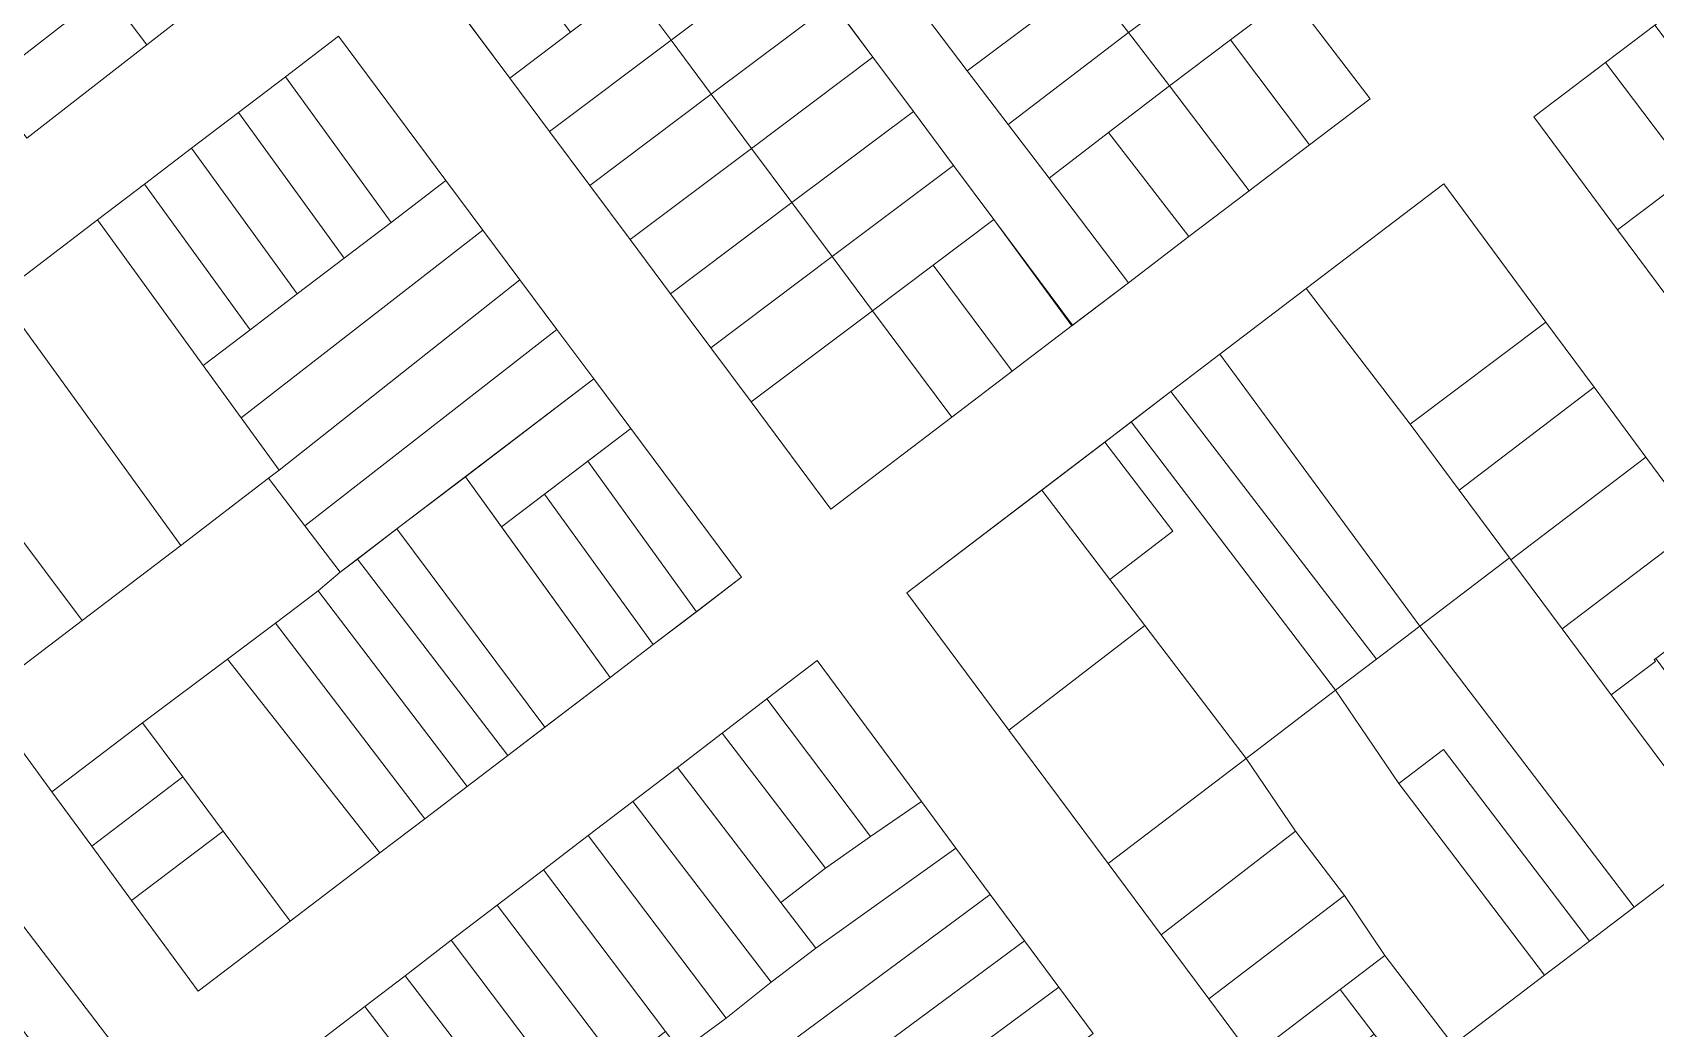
# Model space of a CAD drawing. Header units: metres. Extents: x 3873 to 16340, y -5213 to 3289.
# Drawn here: x 4438 to 4726.7, y 1169.7 to 1346.9 of the extents above; entities that cross this region are included whole.
import ezdxf

# ---------------------------------------------------------------- set-up
doc = ezdxf.new("R2010")
doc.units = ezdxf.units.M
doc.layers.add('CONTEXTO-MANZANAS', color=8, linetype='Continuous', lineweight=0, plot=False)
doc.layers.add('CONTEXTO-PARCELAS', color=9, linetype='Continuous', lineweight=0, plot=False)

msp = doc.modelspace()

# ---------------------------------------------------------------- linework, layer by layer
at = {"layer": 'CONTEXTO-MANZANAS'}
for points in [[(4436.6, 1419.01), (4443.78, 1409.38), (4450.94, 1399.76), (4458.07, 1390.23), (4465.32, 1380.51), (4472.47, 1370.88), (4479.66, 1361.26), (4458.35, 1344.7), (4437.03, 1328.1)], [(4580.03, 1262.1), (4565.85, 1281.16), (4558.66, 1290.79), (4551.5, 1300.41), (4544.32, 1310.04), (4537.16, 1319.66), (4529.96, 1329.28), (4522.91, 1338.76), (4508.12, 1358.63)], [(4705.03, 1331.88), (4717.81, 1341.53), (4726.58, 1348.16), (4736.95, 1356)], [(4661.78, 1353.66), (4675.91, 1335.1), (4665.16, 1326.91), (4654.41, 1318.73), (4643.69, 1310.57), (4632.94, 1302.38), (4623, 1294.82), (4612.25, 1286.64), (4601.53, 1278.48), (4580.03, 1262.1)], [(4492.44, 1346.2), (4511.56, 1320.54), (4518.13, 1311.72), (4524.7, 1302.9), (4531.27, 1294.08), (4537.85, 1285.26), (4544.42, 1276.44), (4564.13, 1249.98), (4556.28, 1243.99), (4548.43, 1238.01), (4540.77, 1232.17), (4530.1, 1224.04), (4522.57, 1218.29), (4515.35, 1212.79), (4507.78, 1207.04), (4499.82, 1200.98), (4483.88, 1188.82), (4467.5, 1176.35), (4455.66, 1192.51), (4448.57, 1202.17), (4441.47, 1211.85), (4429.07, 1228.79)], [(4432.07, 1300.23), (4449.6, 1313.57), (4457.95, 1319.93), (4466.3, 1326.29), (4474.66, 1332.65), (4483.01, 1339.02), (4492.44, 1346.2)], [(4728.84, 1299.74), (4719.91, 1311.79), (4705.03, 1331.88)], [(4654.88, 1164.68), (4647.22, 1175.01), (4638.75, 1186.38), (4629.32, 1199.07), (4611.66, 1222.82), (4593.53, 1247.23), (4617.41, 1265.41), (4632.32, 1276.76), (4640.5, 1283.01), (4649.22, 1289.66), (4664.57, 1301.35), (4689, 1319.95)], [(4689, 1319.95), (4707.19, 1295.38), (4715.75, 1283.79), (4724.97, 1271.35), (4734.1, 1259.04), (4742.56, 1247.6), (4762.08, 1221.17), (4754.14, 1215.13), (4746.19, 1209.07), (4738.24, 1203.02), (4722.87, 1191.32), (4714.92, 1185.26), (4706.96, 1179.2), (4690.68, 1166.81)], [(4363.41, 1247.95), (4372.07, 1254.45), (4380.69, 1260.95), (4397.16, 1239.35), (4405.25, 1228.76), (4413.19, 1218.32), (4420.94, 1208.13), (4428.72, 1197.95), (4436.47, 1187.79), (4453.47, 1165.51)], [(4481.25, 1161.51), (4497.13, 1173.66), (4504.28, 1179.13), (4512.5, 1185.42), (4520.69, 1191.67), (4528.91, 1197.95), (4536.85, 1204.04), (4544.78, 1210.1), (4552.72, 1216.18), (4560.66, 1222.26), (4568.63, 1228.35), (4577.57, 1235.2)], [(4577.57, 1235.2), (4596.13, 1210.11), (4602.25, 1201.82), (4608.35, 1193.57), (4614.44, 1185.35), (4620.53, 1177.1), (4626.66, 1168.85)]]:
    msp.add_lwpolyline(points, dxfattribs=at)
at = {"layer": 'CONTEXTO-PARCELAS'}
for points in [[(4632.94, 1302.38), (4622.88, 1294.73), (4609, 1313.6), (4601.85, 1323.23), (4594.69, 1332.85), (4587.5, 1342.48), (4580.31, 1352.08), (4573.16, 1361.7), (4566, 1371.32), (4575.13, 1378.41), (4582.5, 1368.73), (4589.75, 1359.16), (4597.03, 1349.6), (4604.28, 1340.07), (4611.57, 1330.51), (4618.82, 1320.95), (4632.94, 1302.38)], [(4632.94, 1302.38), (4622.88, 1294.73), (4609, 1313.6), (4601.85, 1323.23), (4594.69, 1332.85), (4587.5, 1342.48), (4580.31, 1352.08), (4573.16, 1361.7), (4566, 1371.32), (4575.13, 1378.41), (4582.5, 1368.73), (4589.75, 1359.16), (4597.03, 1349.6), (4604.28, 1340.07), (4611.57, 1330.51), (4618.82, 1320.95), (4632.94, 1302.38)], [(4544.47, 1355.07), (4555.22, 1363.2), (4566, 1371.32), (4573.16, 1361.7), (4551.6, 1345.51), (4544.47, 1355.07)], [(4544.47, 1355.07), (4555.22, 1363.2), (4566, 1371.32), (4573.16, 1361.7), (4551.6, 1345.51), (4544.47, 1355.07)], [(4544.47, 1355.07), (4555.22, 1363.2), (4566, 1371.32), (4573.16, 1361.7), (4551.6, 1345.51), (4544.47, 1355.07)], [(4625.78, 1356.2), (4647.47, 1372.48), (4654.75, 1362.91), (4632.94, 1346.85), (4625.78, 1356.2)], [(4625.78, 1356.2), (4647.47, 1372.48), (4654.75, 1362.91), (4632.94, 1346.85), (4625.78, 1356.2)], [(4458.35, 1344.7), (4451.1, 1354.26), (4472.47, 1370.88), (4479.66, 1361.26), (4458.35, 1344.7)], [(4458.35, 1344.7), (4451.1, 1354.26), (4472.47, 1370.88), (4479.66, 1361.26), (4458.35, 1344.7)], [(4508.1, 1358.66), (4518.91, 1366.76), (4533.69, 1346.91), (4522.91, 1338.76), (4508.1, 1358.66)], [(4508.1, 1358.66), (4518.91, 1366.76), (4533.69, 1346.91), (4522.91, 1338.76), (4508.1, 1358.66)], [(4508.1, 1358.66), (4518.91, 1366.76), (4533.69, 1346.91), (4522.91, 1338.76), (4508.1, 1358.66)], [(4597.03, 1349.6), (4618.5, 1365.73), (4625.78, 1356.2), (4604.28, 1340.07), (4597.03, 1349.6)], [(4597.03, 1349.6), (4618.5, 1365.73), (4625.78, 1356.2), (4604.28, 1340.07), (4597.03, 1349.6)], [(4597.03, 1349.6), (4618.5, 1365.73), (4625.78, 1356.2), (4604.28, 1340.07), (4597.03, 1349.6)], [(4422.69, 1347.35), (4443.88, 1363.82), (4451.1, 1354.26), (4429.85, 1337.73), (4422.69, 1347.35)], [(4422.69, 1347.35), (4443.88, 1363.82), (4451.1, 1354.26), (4429.85, 1337.73), (4422.69, 1347.35)], [(4640.22, 1337.41), (4632.94, 1346.85), (4654.75, 1362.91), (4661.78, 1353.66), (4651.1, 1345.6), (4640.22, 1337.41)], [(4640.22, 1337.41), (4632.94, 1346.85), (4654.75, 1362.91), (4661.78, 1353.66), (4651.1, 1345.6), (4640.22, 1337.41)], [(4558.75, 1335.88), (4551.6, 1345.51), (4573.16, 1361.7), (4580.35, 1352.1), (4558.75, 1335.88)], [(4558.75, 1335.88), (4551.6, 1345.51), (4573.16, 1361.7), (4580.35, 1352.1), (4558.75, 1335.88)], [(4558.75, 1335.88), (4551.6, 1345.51), (4573.16, 1361.7), (4580.35, 1352.1), (4558.75, 1335.88)], [(4437.03, 1328.1), (4429.85, 1337.73), (4451.1, 1354.26), (4458.35, 1344.7), (4437.03, 1328.1)], [(4437.03, 1328.1), (4429.85, 1337.73), (4451.1, 1354.26), (4458.35, 1344.7), (4437.03, 1328.1)], [(4529.97, 1329.29), (4522.91, 1338.76), (4533.69, 1346.91), (4544.47, 1355.07), (4551.6, 1345.51), (4529.97, 1329.29)], [(4529.97, 1329.29), (4522.91, 1338.76), (4533.69, 1346.91), (4544.47, 1355.07), (4551.6, 1345.51), (4529.97, 1329.29)], [(4529.97, 1329.29), (4522.91, 1338.76), (4533.69, 1346.91), (4544.47, 1355.07), (4551.6, 1345.51), (4529.97, 1329.29)], [(4604.28, 1340.07), (4625.78, 1356.2), (4632.94, 1346.85), (4611.57, 1330.51), (4604.28, 1340.07)], [(4604.28, 1340.07), (4625.78, 1356.2), (4632.94, 1346.85), (4611.57, 1330.51), (4604.28, 1340.07)], [(4558.75, 1335.88), (4580.35, 1352.1), (4587.5, 1342.48), (4565.91, 1326.26), (4558.75, 1335.88)], [(4558.75, 1335.88), (4580.35, 1352.1), (4587.5, 1342.48), (4565.91, 1326.26), (4558.75, 1335.88)], [(4558.75, 1335.88), (4580.35, 1352.1), (4587.5, 1342.48), (4565.91, 1326.26), (4558.75, 1335.88)], [(4665.16, 1326.91), (4651.1, 1345.6), (4661.78, 1353.66), (4675.91, 1335.1), (4665.16, 1326.91)], [(4665.16, 1326.91), (4651.1, 1345.6), (4661.78, 1353.66), (4675.91, 1335.1), (4665.16, 1326.91)], [(4717.81, 1341.53), (4726.58, 1348.16), (4741.65, 1328.22), (4732.88, 1321.59), (4717.81, 1341.53)], [(4717.81, 1341.53), (4726.58, 1348.16), (4741.65, 1328.22), (4732.88, 1321.59), (4717.81, 1341.53)], [(4483.01, 1339.02), (4492.44, 1346.2), (4511.56, 1320.54), (4501.79, 1313.1), (4483.01, 1339.02)], [(4483.01, 1339.02), (4492.44, 1346.2), (4511.56, 1320.54), (4501.79, 1313.1), (4483.01, 1339.02)], [(4483.01, 1339.02), (4492.44, 1346.2), (4511.56, 1320.54), (4501.79, 1313.1), (4483.01, 1339.02)], [(4537.16, 1319.66), (4529.97, 1329.29), (4551.6, 1345.51), (4558.75, 1335.88), (4537.16, 1319.66)], [(4537.16, 1319.66), (4529.97, 1329.29), (4551.6, 1345.51), (4558.75, 1335.88), (4537.16, 1319.66)], [(4537.16, 1319.66), (4529.97, 1329.29), (4551.6, 1345.51), (4558.75, 1335.88), (4537.16, 1319.66)], [(4618.82, 1320.95), (4611.57, 1330.51), (4632.94, 1346.85), (4640.22, 1337.41), (4629.38, 1329.07), (4618.82, 1320.95)], [(4618.82, 1320.95), (4611.57, 1330.51), (4632.94, 1346.85), (4640.22, 1337.41), (4629.38, 1329.07), (4618.82, 1320.95)], [(4618.82, 1320.95), (4611.57, 1330.51), (4632.94, 1346.85), (4640.22, 1337.41), (4629.38, 1329.07), (4618.82, 1320.95)], [(4654.41, 1318.73), (4640.22, 1337.41), (4651.1, 1345.6), (4665.16, 1326.91), (4654.41, 1318.73)], [(4654.41, 1318.73), (4640.22, 1337.41), (4651.1, 1345.6), (4665.16, 1326.91), (4654.41, 1318.73)], [(4654.41, 1318.73), (4640.22, 1337.41), (4651.1, 1345.6), (4665.16, 1326.91), (4654.41, 1318.73)], [(4565.91, 1326.26), (4587.5, 1342.48), (4594.69, 1332.85), (4573.1, 1316.63), (4565.91, 1326.26)], [(4565.91, 1326.26), (4587.5, 1342.48), (4594.69, 1332.85), (4573.1, 1316.63), (4565.91, 1326.26)], [(4565.91, 1326.26), (4587.5, 1342.48), (4594.69, 1332.85), (4573.1, 1316.63), (4565.91, 1326.26)], [(4719.91, 1311.79), (4705.03, 1331.88), (4717.81, 1341.53), (4732.88, 1321.59), (4719.91, 1311.79)], [(4719.91, 1311.79), (4705.03, 1331.88), (4717.81, 1341.53), (4732.88, 1321.59), (4719.91, 1311.79)], [(4493.43, 1306.74), (4474.66, 1332.65), (4483.01, 1339.02), (4501.79, 1313.1), (4493.43, 1306.74)], [(4493.43, 1306.74), (4474.66, 1332.65), (4483.01, 1339.02), (4501.79, 1313.1), (4493.43, 1306.74)], [(4493.43, 1306.74), (4474.66, 1332.65), (4483.01, 1339.02), (4501.79, 1313.1), (4493.43, 1306.74)], [(4629.38, 1329.07), (4640.22, 1337.41), (4654.41, 1318.73), (4643.69, 1310.57), (4629.38, 1329.07)], [(4629.38, 1329.07), (4640.22, 1337.41), (4654.41, 1318.73), (4643.69, 1310.57), (4629.38, 1329.07)], [(4629.38, 1329.07), (4640.22, 1337.41), (4654.41, 1318.73), (4643.69, 1310.57), (4629.38, 1329.07)], [(4537.16, 1319.66), (4558.75, 1335.88), (4565.91, 1326.26), (4544.32, 1310.04), (4537.16, 1319.66)], [(4537.16, 1319.66), (4558.75, 1335.88), (4565.91, 1326.26), (4544.32, 1310.04), (4537.16, 1319.66)], [(4537.16, 1319.66), (4558.75, 1335.88), (4565.91, 1326.26), (4544.32, 1310.04), (4537.16, 1319.66)], [(4485.08, 1300.38), (4466.3, 1326.29), (4474.66, 1332.65), (4493.43, 1306.74), (4485.08, 1300.38)], [(4485.08, 1300.38), (4466.3, 1326.29), (4474.66, 1332.65), (4493.43, 1306.74), (4485.08, 1300.38)], [(4485.08, 1300.38), (4466.3, 1326.29), (4474.66, 1332.65), (4493.43, 1306.74), (4485.08, 1300.38)], [(4573.1, 1316.63), (4594.69, 1332.85), (4601.85, 1323.23), (4580.25, 1307.01), (4573.1, 1316.63)], [(4573.1, 1316.63), (4594.69, 1332.85), (4601.85, 1323.23), (4580.25, 1307.01), (4573.1, 1316.63)], [(4573.1, 1316.63), (4594.69, 1332.85), (4601.85, 1323.23), (4580.25, 1307.01), (4573.1, 1316.63)], [(4618.82, 1320.95), (4629.38, 1329.07), (4643.69, 1310.57), (4632.94, 1302.38), (4618.82, 1320.95)], [(4618.82, 1320.95), (4629.38, 1329.07), (4643.69, 1310.57), (4632.94, 1302.38), (4618.82, 1320.95)], [(4618.82, 1320.95), (4629.38, 1329.07), (4643.69, 1310.57), (4632.94, 1302.38), (4618.82, 1320.95)], [(4728.84, 1299.74), (4719.91, 1311.79), (4732.88, 1321.59), (4741.65, 1328.22), (4742.86, 1326.62), (4750.69, 1316.25), (4749.49, 1315.35), (4728.84, 1299.74)], [(4728.84, 1299.74), (4719.91, 1311.79), (4732.88, 1321.59), (4741.65, 1328.22), (4742.86, 1326.62), (4750.69, 1316.25), (4749.49, 1315.35), (4728.84, 1299.74)], [(4476.72, 1294.02), (4457.95, 1319.93), (4466.3, 1326.29), (4485.08, 1300.38), (4476.72, 1294.02)], [(4476.72, 1294.02), (4457.95, 1319.93), (4466.3, 1326.29), (4485.08, 1300.38), (4476.72, 1294.02)], [(4476.72, 1294.02), (4457.95, 1319.93), (4466.3, 1326.29), (4485.08, 1300.38), (4476.72, 1294.02)], [(4544.32, 1310.04), (4565.91, 1326.26), (4573.1, 1316.63), (4551.5, 1300.41), (4544.32, 1310.04)], [(4544.32, 1310.04), (4565.91, 1326.26), (4573.1, 1316.63), (4551.5, 1300.41), (4544.32, 1310.04)], [(4544.32, 1310.04), (4565.91, 1326.26), (4573.1, 1316.63), (4551.5, 1300.41), (4544.32, 1310.04)], [(4580.25, 1307.01), (4601.85, 1323.23), (4609, 1313.6), (4598.22, 1305.51), (4587.44, 1297.38), (4580.25, 1307.01)], [(4580.25, 1307.01), (4601.85, 1323.23), (4609, 1313.6), (4598.22, 1305.51), (4587.44, 1297.38), (4580.25, 1307.01)], [(4580.25, 1307.01), (4601.85, 1323.23), (4609, 1313.6), (4598.22, 1305.51), (4587.44, 1297.38), (4580.25, 1307.01)], [(4468.37, 1287.66), (4449.6, 1313.57), (4457.95, 1319.93), (4476.72, 1294.02), (4468.37, 1287.66)], [(4468.37, 1287.66), (4449.6, 1313.57), (4457.95, 1319.93), (4476.72, 1294.02), (4468.37, 1287.66)], [(4468.37, 1287.66), (4449.6, 1313.57), (4457.95, 1319.93), (4476.72, 1294.02), (4468.37, 1287.66)], [(4468.37, 1287.66), (4476.72, 1294.02), (4485.08, 1300.38), (4493.43, 1306.74), (4501.79, 1313.1), (4511.56, 1320.54), (4518.13, 1311.72), (4475.12, 1278.33), (4468.37, 1287.66)], [(4468.37, 1287.66), (4476.72, 1294.02), (4485.08, 1300.38), (4493.43, 1306.74), (4501.79, 1313.1), (4511.56, 1320.54), (4518.13, 1311.72), (4475.12, 1278.33), (4468.37, 1287.66)], [(4468.37, 1287.66), (4476.72, 1294.02), (4485.08, 1300.38), (4493.43, 1306.74), (4501.79, 1313.1), (4511.56, 1320.54), (4518.13, 1311.72), (4475.12, 1278.33), (4468.37, 1287.66)], [(4689, 1319.95), (4707.19, 1295.38), (4683.03, 1277.2), (4664.57, 1301.35), (4689, 1319.95)], [(4689, 1319.95), (4707.19, 1295.38), (4683.03, 1277.2), (4664.57, 1301.35), (4689, 1319.95)], [(4558.66, 1290.79), (4551.5, 1300.41), (4573.1, 1316.63), (4580.25, 1307.01), (4558.66, 1290.79)], [(4558.66, 1290.79), (4551.5, 1300.41), (4573.1, 1316.63), (4580.25, 1307.01), (4558.66, 1290.79)], [(4558.66, 1290.79), (4551.5, 1300.41), (4573.1, 1316.63), (4580.25, 1307.01), (4558.66, 1290.79)], [(4464.38, 1255.66), (4432.07, 1300.23), (4449.6, 1313.57), (4468.37, 1287.66), (4475.12, 1278.33), (4481.88, 1269.01), (4480, 1267.6), (4464.38, 1255.66)], [(4464.38, 1255.66), (4432.07, 1300.23), (4449.6, 1313.57), (4468.37, 1287.66), (4475.12, 1278.33), (4481.88, 1269.01), (4480, 1267.6), (4464.38, 1255.66)], [(4464.38, 1255.66), (4432.07, 1300.23), (4449.6, 1313.57), (4468.37, 1287.66), (4475.12, 1278.33), (4481.88, 1269.01), (4480, 1267.6), (4464.38, 1255.66)], [(4598.22, 1305.51), (4609, 1313.6), (4623, 1294.82), (4612.25, 1286.63), (4598.22, 1305.51)], [(4598.22, 1305.51), (4609, 1313.6), (4623, 1294.82), (4612.25, 1286.63), (4598.22, 1305.51)], [(4598.22, 1305.51), (4609, 1313.6), (4623, 1294.82), (4612.25, 1286.63), (4598.22, 1305.51)], [(4475.12, 1278.33), (4518.13, 1311.72), (4524.7, 1302.9), (4481.88, 1269.01), (4475.12, 1278.33)], [(4475.12, 1278.33), (4518.13, 1311.72), (4524.7, 1302.9), (4481.88, 1269.01), (4475.12, 1278.33)], [(4475.12, 1278.33), (4518.13, 1311.72), (4524.7, 1302.9), (4481.88, 1269.01), (4475.12, 1278.33)], [(4558.66, 1290.79), (4580.25, 1307.01), (4587.44, 1297.38), (4565.85, 1281.16), (4558.66, 1290.79)], [(4558.66, 1290.79), (4580.25, 1307.01), (4587.44, 1297.38), (4565.85, 1281.16), (4558.66, 1290.79)], [(4558.66, 1290.79), (4580.25, 1307.01), (4587.44, 1297.38), (4565.85, 1281.16), (4558.66, 1290.79)], [(4587.44, 1297.38), (4598.22, 1305.51), (4612.25, 1286.63), (4601.53, 1278.48), (4587.44, 1297.38)], [(4587.44, 1297.38), (4598.22, 1305.51), (4612.25, 1286.63), (4601.53, 1278.48), (4587.44, 1297.38)], [(4587.44, 1297.38), (4598.22, 1305.51), (4612.25, 1286.63), (4601.53, 1278.48), (4587.44, 1297.38)], [(4481.88, 1269.01), (4524.7, 1302.9), (4531.27, 1294.08), (4486.46, 1259.13), (4480, 1267.6), (4481.88, 1269.01)], [(4481.88, 1269.01), (4524.7, 1302.9), (4531.27, 1294.08), (4486.46, 1259.13), (4480, 1267.6), (4481.88, 1269.01)], [(4481.88, 1269.01), (4524.7, 1302.9), (4531.27, 1294.08), (4486.46, 1259.13), (4480, 1267.6), (4481.88, 1269.01)], [(4446.85, 1242.32), (4413.82, 1286.32), (4432.07, 1300.23), (4464.38, 1255.66), (4446.85, 1242.32)], [(4446.85, 1242.32), (4413.82, 1286.32), (4432.07, 1300.23), (4464.38, 1255.66), (4446.85, 1242.32)], [(4446.85, 1242.32), (4413.82, 1286.32), (4432.07, 1300.23), (4464.38, 1255.66), (4446.85, 1242.32)], [(4649.22, 1289.66), (4664.57, 1301.35), (4683.03, 1277.2), (4691.75, 1265.48), (4700.69, 1253.45), (4684.78, 1241.32), (4649.22, 1289.66)], [(4649.22, 1289.66), (4664.57, 1301.35), (4683.03, 1277.2), (4691.75, 1265.48), (4700.69, 1253.45), (4684.78, 1241.32), (4649.22, 1289.66)], [(4565.85, 1281.16), (4587.44, 1297.38), (4601.53, 1278.48), (4580.03, 1262.1), (4565.85, 1281.16)], [(4565.85, 1281.16), (4587.44, 1297.38), (4601.53, 1278.48), (4580.03, 1262.1), (4565.85, 1281.16)], [(4565.85, 1281.16), (4587.44, 1297.38), (4601.53, 1278.48), (4580.03, 1262.1), (4565.85, 1281.16)], [(4531.27, 1294.08), (4537.85, 1285.26), (4503.38, 1259.01), (4492.74, 1250.88), (4486.46, 1259.13), (4531.27, 1294.08)], [(4531.27, 1294.08), (4537.85, 1285.26), (4503.38, 1259.01), (4492.74, 1250.88), (4486.46, 1259.13), (4531.27, 1294.08)], [(4531.27, 1294.08), (4537.85, 1285.26), (4503.38, 1259.01), (4492.74, 1250.88), (4486.46, 1259.13), (4531.27, 1294.08)], [(4707.19, 1295.38), (4715.75, 1283.79), (4691.75, 1265.48), (4683.03, 1277.2), (4707.19, 1295.38)], [(4707.19, 1295.38), (4715.75, 1283.79), (4691.75, 1265.48), (4683.03, 1277.2), (4707.19, 1295.38)], [(4677.07, 1235.44), (4640.5, 1283.01), (4649.22, 1289.66), (4684.78, 1241.32), (4677.07, 1235.44)], [(4677.07, 1235.44), (4640.5, 1283.01), (4649.22, 1289.66), (4684.78, 1241.32), (4677.07, 1235.44)], [(4429.07, 1228.79), (4409.78, 1255.07), (4410.07, 1255.63), (4397.07, 1273.57), (4413.82, 1286.32), (4446.85, 1242.32), (4429.07, 1228.79)], [(4429.07, 1228.79), (4409.78, 1255.07), (4410.07, 1255.63), (4397.07, 1273.57), (4413.82, 1286.32), (4446.85, 1242.32), (4429.07, 1228.79)], [(4429.07, 1228.79), (4409.78, 1255.07), (4410.07, 1255.63), (4397.07, 1273.57), (4413.82, 1286.32), (4446.85, 1242.32), (4429.07, 1228.79)], [(4544.42, 1276.44), (4521.45, 1258.95), (4515.02, 1267.87), (4537.85, 1285.26), (4544.42, 1276.44)], [(4544.42, 1276.44), (4521.45, 1258.95), (4515.02, 1267.87), (4537.85, 1285.26), (4544.42, 1276.44)], [(4544.42, 1276.44), (4521.45, 1258.95), (4515.02, 1267.87), (4537.85, 1285.26), (4544.42, 1276.44)], [(4669.77, 1229.88), (4633.42, 1277.61), (4640.5, 1283.01), (4677.07, 1235.44), (4669.77, 1229.88)], [(4669.77, 1229.88), (4633.42, 1277.61), (4640.5, 1283.01), (4677.07, 1235.44), (4669.77, 1229.88)], [(4691.75, 1265.48), (4715.75, 1283.79), (4724.97, 1271.35), (4700.97, 1253.07), (4700.69, 1253.45), (4691.75, 1265.48)], [(4691.75, 1265.48), (4715.75, 1283.79), (4724.97, 1271.35), (4700.97, 1253.07), (4700.69, 1253.45), (4691.75, 1265.48)], [(4556.1, 1243.85), (4536.78, 1270.62), (4544.42, 1276.44), (4564.13, 1249.98), (4556.1, 1243.85)], [(4556.1, 1243.85), (4536.78, 1270.62), (4544.42, 1276.44), (4564.13, 1249.98), (4556.1, 1243.85)], [(4556.1, 1243.85), (4536.78, 1270.62), (4544.42, 1276.44), (4564.13, 1249.98), (4556.1, 1243.85)], [(4640.81, 1258.17), (4628.72, 1274.04), (4633.42, 1277.61), (4669.77, 1229.88), (4653.86, 1217.76), (4635.87, 1241.39), (4629.6, 1249.62), (4640.81, 1258.17)], [(4640.81, 1258.17), (4628.72, 1274.04), (4633.42, 1277.61), (4669.77, 1229.88), (4653.86, 1217.76), (4635.87, 1241.39), (4629.6, 1249.62), (4640.81, 1258.17)], [(4617.51, 1265.49), (4628.72, 1274.04), (4640.81, 1258.17), (4629.6, 1249.62), (4617.51, 1265.49)], [(4617.51, 1265.49), (4628.72, 1274.04), (4640.81, 1258.17), (4629.6, 1249.62), (4617.51, 1265.49)], [(4548.43, 1238.01), (4529.11, 1264.79), (4536.78, 1270.62), (4556.1, 1243.85), (4548.43, 1238.01)], [(4548.43, 1238.01), (4529.11, 1264.79), (4536.78, 1270.62), (4556.1, 1243.85), (4548.43, 1238.01)], [(4548.43, 1238.01), (4529.11, 1264.79), (4536.78, 1270.62), (4556.1, 1243.85), (4548.43, 1238.01)], [(4724.97, 1271.35), (4734.1, 1259.04), (4710.1, 1240.82), (4700.97, 1253.07), (4724.97, 1271.35)], [(4724.97, 1271.35), (4734.1, 1259.04), (4710.1, 1240.82), (4700.97, 1253.07), (4724.97, 1271.35)], [(4480, 1267.6), (4486.46, 1259.13), (4492.74, 1250.88), (4488.85, 1247.6), (4481.25, 1241.85), (4472.69, 1235.41), (4457.57, 1224.1), (4441.47, 1211.85), (4429.07, 1228.79), (4446.85, 1242.32), (4464.38, 1255.66), (4480, 1267.6)], [(4480, 1267.6), (4486.46, 1259.13), (4492.74, 1250.88), (4488.85, 1247.6), (4481.25, 1241.85), (4472.69, 1235.41), (4457.57, 1224.1), (4441.47, 1211.85), (4429.07, 1228.79), (4446.85, 1242.32), (4464.38, 1255.66), (4480, 1267.6)], [(4480, 1267.6), (4486.46, 1259.13), (4492.74, 1250.88), (4488.85, 1247.6), (4481.25, 1241.85), (4472.69, 1235.41), (4457.57, 1224.1), (4441.47, 1211.85), (4429.07, 1228.79), (4446.85, 1242.32), (4464.38, 1255.66), (4480, 1267.6)], [(4529.13, 1223.3), (4502.84, 1258.6), (4503.38, 1259.01), (4515.02, 1267.87), (4540.77, 1232.17), (4529.13, 1223.3)], [(4529.13, 1223.3), (4502.84, 1258.6), (4503.38, 1259.01), (4515.02, 1267.87), (4540.77, 1232.17), (4529.13, 1223.3)], [(4529.13, 1223.3), (4502.84, 1258.6), (4503.38, 1259.01), (4515.02, 1267.87), (4540.77, 1232.17), (4529.13, 1223.3)], [(4540.77, 1232.17), (4521.45, 1258.95), (4529.11, 1264.79), (4548.43, 1238.01), (4540.77, 1232.17)], [(4540.77, 1232.17), (4521.45, 1258.95), (4529.11, 1264.79), (4548.43, 1238.01), (4540.77, 1232.17)], [(4540.77, 1232.17), (4521.45, 1258.95), (4529.11, 1264.79), (4548.43, 1238.01), (4540.77, 1232.17)], [(4611.66, 1222.82), (4593.53, 1247.23), (4617.51, 1265.49), (4629.6, 1249.62), (4635.87, 1241.39), (4611.66, 1222.82)], [(4611.66, 1222.82), (4593.53, 1247.23), (4617.51, 1265.49), (4629.6, 1249.62), (4635.87, 1241.39), (4611.66, 1222.82)], [(4495.81, 1253.23), (4502.84, 1258.6), (4529.13, 1223.3), (4522.57, 1218.29), (4495.81, 1253.23)], [(4495.81, 1253.23), (4502.84, 1258.6), (4529.13, 1223.3), (4522.57, 1218.29), (4495.81, 1253.23)], [(4495.81, 1253.23), (4502.84, 1258.6), (4529.13, 1223.3), (4522.57, 1218.29), (4495.81, 1253.23)], [(4718.81, 1229.1), (4710.1, 1240.82), (4734.1, 1259.04), (4742.56, 1247.6), (4734.67, 1241.61), (4726.71, 1235.56), (4726.44, 1235.35), (4726.69, 1235.01), (4718.81, 1229.1)], [(4718.81, 1229.1), (4710.1, 1240.82), (4734.1, 1259.04), (4742.56, 1247.6), (4734.67, 1241.61), (4726.71, 1235.56), (4726.44, 1235.35), (4726.69, 1235.01), (4718.81, 1229.1)], [(4515.35, 1212.79), (4488.85, 1247.6), (4492.73, 1250.87), (4495.81, 1253.23), (4522.57, 1218.29), (4515.35, 1212.79)], [(4515.35, 1212.79), (4488.85, 1247.6), (4492.73, 1250.87), (4495.81, 1253.23), (4522.57, 1218.29), (4515.35, 1212.79)], [(4515.35, 1212.79), (4488.85, 1247.6), (4492.73, 1250.87), (4495.81, 1253.23), (4522.57, 1218.29), (4515.35, 1212.79)], [(4722.87, 1191.32), (4684.78, 1241.32), (4700.69, 1253.45), (4700.97, 1253.07), (4710.1, 1240.82), (4718.81, 1229.1), (4738.24, 1203.02), (4722.87, 1191.32)], [(4722.87, 1191.32), (4684.78, 1241.32), (4700.69, 1253.45), (4700.97, 1253.07), (4710.1, 1240.82), (4718.81, 1229.1), (4738.24, 1203.02), (4722.87, 1191.32)], [(4507.78, 1207.04), (4481.25, 1241.85), (4488.85, 1247.6), (4515.35, 1212.79), (4507.78, 1207.04)], [(4507.78, 1207.04), (4481.25, 1241.85), (4488.85, 1247.6), (4515.35, 1212.79), (4507.78, 1207.04)], [(4507.78, 1207.04), (4481.25, 1241.85), (4488.85, 1247.6), (4515.35, 1212.79), (4507.78, 1207.04)], [(4472.69, 1235.41), (4481.25, 1241.85), (4507.78, 1207.04), (4499.82, 1200.98), (4472.69, 1235.41)], [(4472.69, 1235.41), (4481.25, 1241.85), (4507.78, 1207.04), (4499.82, 1200.98), (4472.69, 1235.41)], [(4472.69, 1235.41), (4481.25, 1241.85), (4507.78, 1207.04), (4499.82, 1200.98), (4472.69, 1235.41)], [(4629.32, 1199.07), (4611.66, 1222.82), (4635.87, 1241.39), (4653.86, 1217.76), (4629.32, 1199.07)], [(4629.32, 1199.07), (4611.66, 1222.82), (4635.87, 1241.39), (4653.86, 1217.76), (4629.32, 1199.07)], [(4684.78, 1241.32), (4722.87, 1191.32), (4714.92, 1185.26), (4688.95, 1219.35), (4681, 1213.29), (4669.77, 1229.88), (4677.07, 1235.44), (4684.78, 1241.32)], [(4684.78, 1241.32), (4722.87, 1191.32), (4714.92, 1185.26), (4688.95, 1219.35), (4681, 1213.29), (4669.77, 1229.88), (4677.07, 1235.44), (4684.78, 1241.32)], [(4738.24, 1203.02), (4718.81, 1229.1), (4726.69, 1235.01), (4726.44, 1235.35), (4726.71, 1235.56), (4746.19, 1209.07), (4738.24, 1203.02)], [(4738.24, 1203.02), (4718.81, 1229.1), (4726.69, 1235.01), (4726.44, 1235.35), (4726.71, 1235.56), (4746.19, 1209.07), (4738.24, 1203.02)], [(4483.88, 1188.82), (4471.91, 1204.85), (4464.75, 1214.48), (4457.57, 1224.1), (4472.69, 1235.41), (4499.82, 1200.98), (4483.88, 1188.82)], [(4483.88, 1188.82), (4471.91, 1204.85), (4464.75, 1214.48), (4457.57, 1224.1), (4472.69, 1235.41), (4499.82, 1200.98), (4483.88, 1188.82)], [(4483.88, 1188.82), (4471.91, 1204.85), (4464.75, 1214.48), (4457.57, 1224.1), (4472.69, 1235.41), (4499.82, 1200.98), (4483.88, 1188.82)], [(4568.63, 1228.35), (4577.57, 1235.2), (4596.13, 1210.11), (4587.09, 1203.88), (4568.63, 1228.35)], [(4568.63, 1228.35), (4577.57, 1235.2), (4596.13, 1210.11), (4587.09, 1203.88), (4568.63, 1228.35)], [(4690.68, 1166.81), (4678.56, 1182.72), (4671.35, 1193.38), (4662.63, 1204.82), (4653.86, 1217.76), (4669.77, 1229.88), (4681, 1213.29), (4706.96, 1179.2), (4690.68, 1166.81)], [(4690.68, 1166.81), (4678.56, 1182.72), (4671.35, 1193.38), (4662.63, 1204.82), (4653.86, 1217.76), (4669.77, 1229.88), (4681, 1213.29), (4706.96, 1179.2), (4690.68, 1166.81)], [(4579.05, 1198.24), (4560.66, 1222.26), (4568.63, 1228.35), (4587.09, 1203.88), (4579.05, 1198.24)], [(4579.05, 1198.24), (4560.66, 1222.26), (4568.63, 1228.35), (4587.09, 1203.88), (4579.05, 1198.24)], [(4448.57, 1202.17), (4441.47, 1211.85), (4457.57, 1224.1), (4464.75, 1214.48), (4448.57, 1202.17)], [(4448.57, 1202.17), (4441.47, 1211.85), (4457.57, 1224.1), (4464.75, 1214.48), (4448.57, 1202.17)], [(4448.57, 1202.17), (4441.47, 1211.85), (4457.57, 1224.1), (4464.75, 1214.48), (4448.57, 1202.17)], [(4552.72, 1216.18), (4560.66, 1222.26), (4579.05, 1198.24), (4571.11, 1192.16), (4552.72, 1216.18)], [(4552.72, 1216.18), (4560.66, 1222.26), (4579.05, 1198.24), (4571.11, 1192.16), (4552.72, 1216.18)], [(4688.95, 1219.35), (4714.92, 1185.26), (4706.96, 1179.2), (4681, 1213.29), (4688.95, 1219.35)], [(4688.95, 1219.35), (4714.92, 1185.26), (4706.96, 1179.2), (4681, 1213.29), (4688.95, 1219.35)], [(4552.72, 1216.18), (4571.11, 1192.16), (4577.35, 1184.03), (4569.41, 1177.95), (4544.78, 1210.1), (4552.72, 1216.18)], [(4552.72, 1216.18), (4571.11, 1192.16), (4577.35, 1184.03), (4569.41, 1177.95), (4544.78, 1210.1), (4552.72, 1216.18)], [(4638.75, 1186.38), (4629.32, 1199.07), (4653.86, 1217.76), (4662.63, 1204.82), (4638.75, 1186.38)], [(4638.75, 1186.38), (4629.32, 1199.07), (4653.86, 1217.76), (4662.63, 1204.82), (4638.75, 1186.38)], [(4455.66, 1192.51), (4448.57, 1202.17), (4464.75, 1214.48), (4471.91, 1204.85), (4455.66, 1192.51)], [(4455.66, 1192.51), (4448.57, 1202.17), (4464.75, 1214.48), (4471.91, 1204.85), (4455.66, 1192.51)], [(4455.66, 1192.51), (4448.57, 1202.17), (4464.75, 1214.48), (4471.91, 1204.85), (4455.66, 1192.51)], [(4536.85, 1204.04), (4544.78, 1210.1), (4569.41, 1177.95), (4561.38, 1171.57), (4536.85, 1204.04)], [(4536.85, 1204.04), (4544.78, 1210.1), (4569.41, 1177.95), (4561.38, 1171.57), (4536.85, 1204.04)], [(4587.09, 1203.88), (4596.13, 1210.11), (4602.25, 1201.82), (4577.35, 1184.03), (4571.11, 1192.16), (4579.05, 1198.24), (4587.09, 1203.88)], [(4587.09, 1203.88), (4596.13, 1210.11), (4602.25, 1201.82), (4577.35, 1184.03), (4571.11, 1192.16), (4579.05, 1198.24), (4587.09, 1203.88)], [(4467.5, 1176.35), (4455.66, 1192.51), (4471.91, 1204.85), (4483.88, 1188.82), (4467.5, 1176.35)], [(4467.5, 1176.35), (4455.66, 1192.51), (4471.91, 1204.85), (4483.88, 1188.82), (4467.5, 1176.35)], [(4467.5, 1176.35), (4455.66, 1192.51), (4471.91, 1204.85), (4483.88, 1188.82), (4467.5, 1176.35)], [(4553.35, 1165.63), (4550.63, 1169.23), (4528.91, 1197.95), (4536.85, 1204.04), (4561.38, 1171.57), (4553.35, 1165.63)], [(4553.35, 1165.63), (4550.63, 1169.23), (4528.91, 1197.95), (4536.85, 1204.04), (4561.38, 1171.57), (4553.35, 1165.63)], [(4647.22, 1175.01), (4638.75, 1186.38), (4662.63, 1204.82), (4671.35, 1193.38), (4647.22, 1175.01)], [(4647.22, 1175.01), (4638.75, 1186.38), (4662.63, 1204.82), (4671.35, 1193.38), (4647.22, 1175.01)], [(4569.41, 1177.95), (4577.35, 1184.03), (4602.25, 1201.82), (4608.35, 1193.57), (4559.53, 1157.45), (4558.22, 1159.17), (4553.35, 1165.63), (4561.38, 1171.57), (4569.41, 1177.95)], [(4569.41, 1177.95), (4577.35, 1184.03), (4602.25, 1201.82), (4608.35, 1193.57), (4559.53, 1157.45), (4558.22, 1159.17), (4553.35, 1165.63), (4561.38, 1171.57), (4569.41, 1177.95)], [(4542.41, 1162.95), (4520.69, 1191.67), (4528.91, 1197.95), (4550.63, 1169.23), (4542.41, 1162.95)], [(4542.41, 1162.95), (4520.69, 1191.67), (4528.91, 1197.95), (4550.63, 1169.23), (4542.41, 1162.95)], [(4559.53, 1157.45), (4608.35, 1193.57), (4614.44, 1185.35), (4565.72, 1149.26), (4559.53, 1157.45)], [(4559.53, 1157.45), (4608.35, 1193.57), (4614.44, 1185.35), (4565.72, 1149.26), (4559.53, 1157.45)], [(4647.22, 1175.01), (4671.35, 1193.38), (4678.56, 1182.72), (4670.6, 1176.66), (4654.88, 1164.68), (4647.22, 1175.01)], [(4647.22, 1175.01), (4671.35, 1193.38), (4678.56, 1182.72), (4670.6, 1176.66), (4654.88, 1164.68), (4647.22, 1175.01)], [(4534.19, 1156.7), (4512.5, 1185.42), (4520.69, 1191.67), (4542.41, 1162.95), (4534.19, 1156.7)], [(4534.19, 1156.7), (4512.5, 1185.42), (4520.69, 1191.67), (4542.41, 1162.95), (4534.19, 1156.7)], [(4427.47, 1181.01), (4436.47, 1187.79), (4453.47, 1165.51), (4444.41, 1158.7), (4427.47, 1181.01)], [(4427.47, 1181.01), (4436.47, 1187.79), (4453.47, 1165.51), (4444.41, 1158.7), (4427.47, 1181.01)], [(4518.86, 1160.08), (4504.28, 1179.13), (4512.5, 1185.42), (4534.19, 1156.7), (4526, 1150.42), (4518.86, 1160.08)], [(4518.86, 1160.08), (4504.28, 1179.13), (4512.5, 1185.42), (4534.19, 1156.7), (4526, 1150.42), (4518.86, 1160.08)], [(4565.72, 1149.26), (4614.44, 1185.35), (4620.53, 1177.1), (4596, 1158.95), (4587.97, 1152.98), (4579.69, 1146.85), (4579.53, 1147.04), (4571.88, 1141.1), (4565.72, 1149.26)], [(4565.72, 1149.26), (4614.44, 1185.35), (4620.53, 1177.1), (4596, 1158.95), (4587.97, 1152.98), (4579.69, 1146.85), (4579.53, 1147.04), (4571.88, 1141.1), (4565.72, 1149.26)], [(4678.56, 1182.72), (4690.68, 1166.81), (4682.72, 1160.75), (4676.66, 1168.71), (4670.6, 1176.66), (4678.56, 1182.72)], [(4678.56, 1182.72), (4690.68, 1166.81), (4682.72, 1160.75), (4676.66, 1168.71), (4670.6, 1176.66), (4678.56, 1182.72)], [(4504.28, 1179.13), (4518.86, 1160.08), (4511.72, 1154.61), (4497.13, 1173.66), (4504.28, 1179.13)], [(4504.28, 1179.13), (4518.86, 1160.08), (4511.72, 1154.61), (4497.13, 1173.66), (4504.28, 1179.13)], [(4596, 1158.95), (4620.53, 1177.1), (4626.66, 1168.85), (4602.19, 1150.76), (4596, 1158.95)], [(4596, 1158.95), (4620.53, 1177.1), (4626.66, 1168.85), (4602.19, 1150.76), (4596, 1158.95)], [(4670.6, 1176.66), (4676.66, 1168.71), (4660.75, 1156.59), (4654.88, 1164.68), (4670.6, 1176.66)], [(4670.6, 1176.66), (4676.66, 1168.71), (4660.75, 1156.59), (4654.88, 1164.68), (4670.6, 1176.66)], [(4497.13, 1173.66), (4511.72, 1154.61), (4495.83, 1142.45), (4481.25, 1161.51), (4497.13, 1173.66)], [(4497.13, 1173.66), (4511.72, 1154.61), (4495.83, 1142.45), (4481.25, 1161.51), (4497.13, 1173.66)]]:
    msp.add_lwpolyline(points, dxfattribs=at)

doc.saveas('drawing.dxf')
